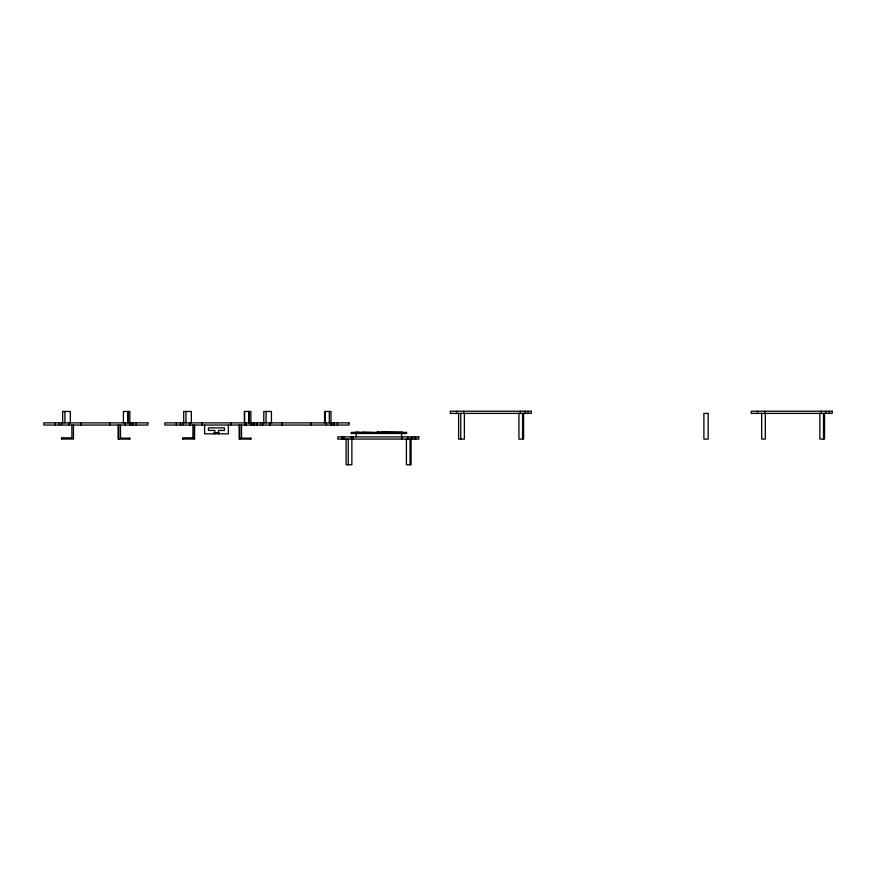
<?xml version="1.0" encoding="UTF-8"?>
<svg xmlns="http://www.w3.org/2000/svg" width="876" height="876" viewBox="0 0 876 876"><rect width="100%" height="100%" fill="white"/><g stroke="black" fill="none" stroke-linecap="round" stroke-linejoin="round"><path stroke-width="1.31" d="M244.524 411.468L244.524 422.878L244.448 411.468L250.886 411.468L250.886 422.878M213.853 432.656L219.142 432.656M361.887 432.689L357.693 432.175M381.093 432.689L376.899 432.175L402.829 432.689L402.183 432.175M73.453 425.046L73.453 439.029L61.594 439.029L61.594 437.825L71.909 437.825L71.865 425.046M192.961 437.825L182.635 437.825L182.69 439.029M240.834 438.175L251.116 438.175L251.116 439.084L239.126 439.084L239.126 425.046M182.635 439.029L194.494 439.029L194.494 425.046L194.45 439.029M829.079 411.238L829.079 413.406M825.948 411.238L825.948 413.406M824.535 413.406L824.535 439.084L819.87 439.084L819.87 413.406M823.506 413.406L823.506 439.084M821.173 411.238L821.173 413.406M765.328 413.406L765.328 439.084L761.693 439.084L761.693 413.406M764.781 411.238L764.781 413.406M757.477 411.238L757.477 413.406M528.14 411.238L528.14 413.406M525.02 411.238L525.02 413.406M523.607 413.406L523.607 439.084L518.931 439.084L518.931 413.406M522.578 413.406L522.578 439.084M520.235 411.238L520.235 413.406M464.389 413.406L464.389 439.084L458.608 439.084L458.608 413.406M463.842 411.238L463.842 413.406M460.754 413.406L460.754 439.084M456.549 411.238L456.549 413.406M415.629 436.916L415.629 439.084M414.687 436.916L414.687 439.084M412.497 436.916L412.497 439.084M411.424 436.916L411.424 439.084M411.085 439.084L411.085 464.762L406.42 464.762L406.42 439.084M410.056 439.084L410.056 464.762M407.723 436.916L407.723 439.084M401.876 432.175L384.104 432.175M401.799 436.916L401.799 439.084M401.558 433.489L401.558 436.916M383.414 432.175L381.41 432.175M362.204 432.175L376.1 432.689L352.962 432.689L357.233 432.175M356.193 433.489L356.193 436.916M352.831 436.916L352.831 439.084M351.878 439.084L351.878 464.762L346.086 464.762L346.086 439.084M351.331 436.916L351.331 439.084M348.243 439.084L348.243 464.762M344.027 436.916L344.027 439.084M341.848 436.916L341.848 439.084M337.446 422.878L337.446 425.046M334.325 422.878L334.325 425.046M333.384 422.878L333.384 425.046M331.205 422.878L331.205 425.046M330.975 422.878L330.975 411.468L324.547 411.468L324.547 422.878M329.332 411.468L329.332 422.878M326.42 422.878L326.42 425.046M325.127 411.468L325.127 422.878M310.816 422.878L310.816 425.046M281.995 422.878L281.995 425.046M271.44 422.878L271.44 411.468L263.796 411.468L263.796 422.878M270.038 422.878L270.038 425.046M266.074 411.468L266.074 422.878M262.734 422.878L262.734 425.046M260.544 422.878L260.544 425.046M257.358 422.878L257.358 425.046M256.482 422.878L256.482 425.046M254.237 422.878L254.237 425.046M253.295 422.878L253.295 425.046M251.116 422.878L251.116 425.046M250.426 438.175L250.426 439.084M249.244 411.468L249.244 422.878M248.664 411.468L248.664 422.878M246.331 422.878L246.331 425.046M244.941 422.878L244.941 425.046M241.524 425.046L241.524 438.175M239.816 425.046L239.816 439.084M230.727 422.878L230.727 425.046M228.395 425.046L228.395 433.839L204.601 433.839L204.601 425.046M218.496 433.839L218.496 430.445L224.42 430.445L224.42 427.882L208.444 427.882L208.444 430.445L214.916 430.445L214.905 433.839M201.907 422.878L201.907 425.046M192.961 425.046L192.906 437.825M191.351 422.878L191.351 411.468L183.697 411.468L183.697 422.878M189.939 422.878L189.939 425.046M185.986 411.468L185.986 422.878M182.635 422.878L182.635 425.046M180.456 422.878L180.456 425.046M176.394 422.878L176.394 425.046M136.306 422.878L136.306 425.046M133.185 422.878L133.185 425.046M132.243 422.878L132.243 425.046M130.064 422.878L130.064 425.046M129.834 422.878L129.834 411.468L123.406 411.468L123.406 422.878M129.374 438.175L129.374 439.084M128.192 411.468L128.192 422.878M127.622 411.468L127.622 422.878M125.279 422.878L125.279 425.046M120.472 425.046L120.472 438.175L130.064 438.175L130.064 439.084L118.074 439.084L118.074 425.046M118.764 425.046L118.764 439.084M109.675 422.878L109.675 425.046M80.855 422.878L80.855 425.046M70.299 422.878L70.299 411.468L62.656 411.468L62.656 422.878M68.897 422.878L68.897 425.046M64.933 411.468L64.933 422.878M61.638 437.825L61.638 439.029M61.594 422.878L61.594 425.046M59.404 422.878L59.404 425.046M55.341 422.878L55.341 425.046M531.261 411.238L450.297 411.238L450.297 413.406L531.261 413.406L531.261 411.238M832.2 411.238L751.236 411.238L751.236 413.406L832.2 413.406L832.2 411.238M708.169 413.406L703.888 413.406L703.888 439.084L708.169 439.084L708.169 413.406M147.847 422.878L43.8 422.878L43.8 425.046L147.847 425.046L147.847 422.878M348.987 422.878L164.852 422.878L164.852 425.046L348.987 425.046L348.987 422.878M406.584 432.405L351.166 432.405L351.166 433.489L406.584 433.489L406.584 432.405M418.75 436.916L337.786 436.916L337.786 439.084L418.75 439.084L418.75 436.916"/></g></svg>
